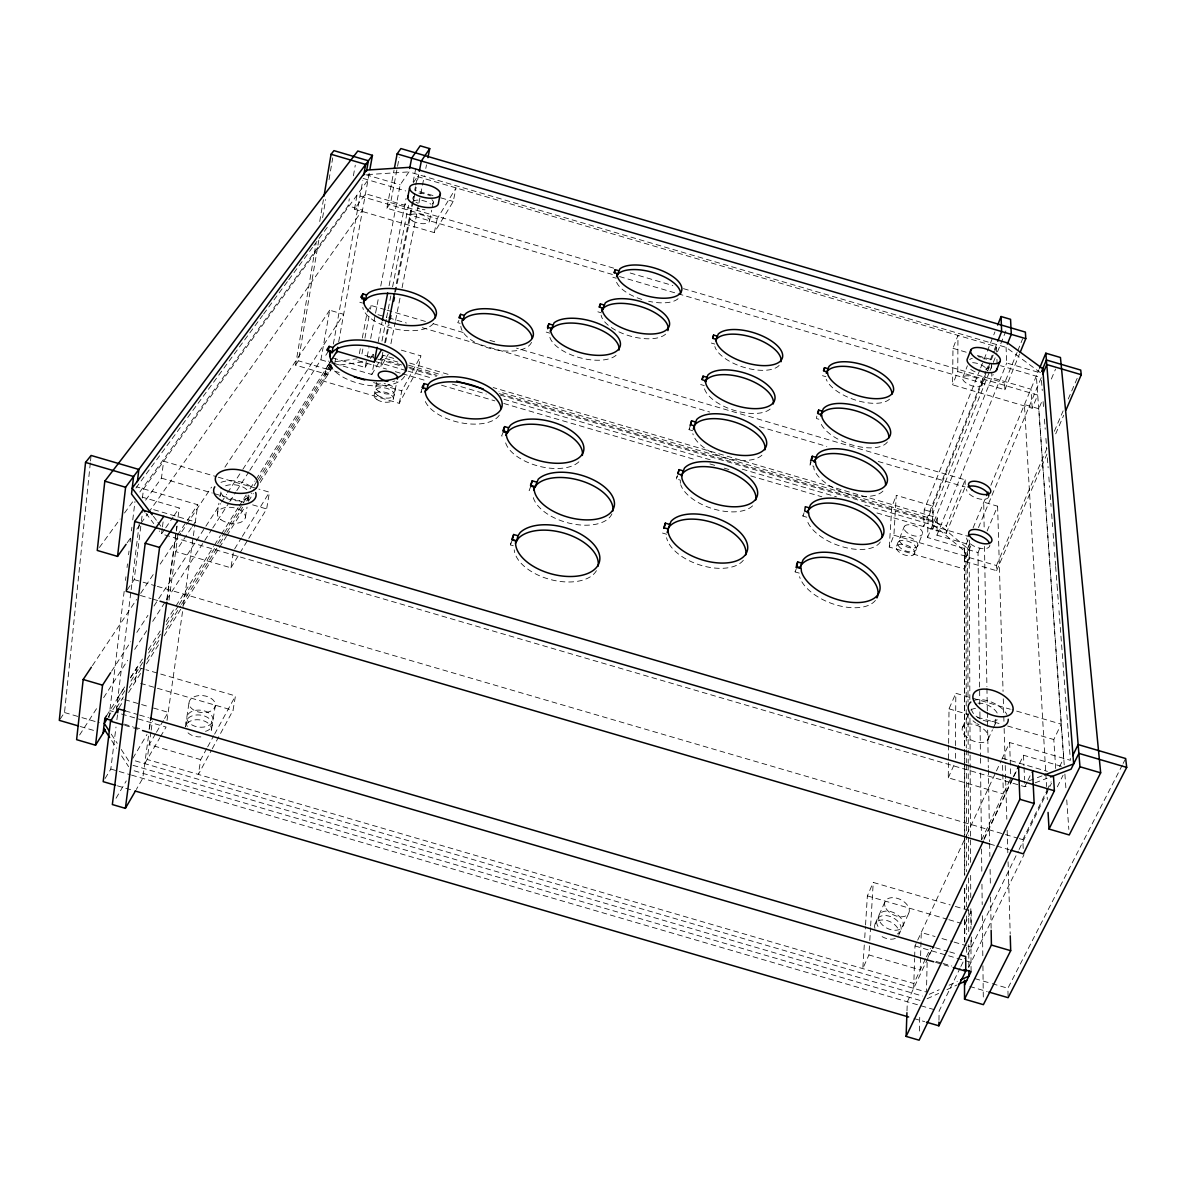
<?xml version="1.0" encoding="UTF-8"?>
<svg xmlns="http://www.w3.org/2000/svg" width="1186" height="1186" viewBox="0 0 1186 1186"><rect width="100%" height="100%" fill="white"/><g stroke="black" fill="none" stroke-linecap="round" stroke-linejoin="round"><path stroke-width="0.75" stroke-dasharray="5 3.75" d="M955.427 758.254L955.486 747.432M955.501 745.623L955.812 693.276L1010.264 709.228M957.754 371.589L957.977 335.386L952.981 348.313L952.58 384.842L1032.191 408.221L1037.72 395.071L957.754 371.589L952.58 384.842M1002.555 765.341L1003.341 793.938L948.266 777.808L948.622 745.149M948.637 743.325L949.022 708.843L955.812 693.276M938.971 1020.286L939.104 1011.065L960.082 968.132M876.958 512.945L946.265 533.285L946.384 525.947L965.167 479.841L516.533 348.165M927.141 962.543L926.459 992.074L131.898 759.885M969.851 699.592L969.155 544.626L936.925 535.183L937.325 517.852L493.168 387.555M920.573 957.443L920.232 969.926L868.923 954.938L869.679 942.247M920.618 955.664L921.255 932.492L935.072 936.525M919.358 1031.064L919.787 1014.623M989.332 372.285L933.16 512.382L932.715 529.297L937.325 517.852M913.68 988.338L914.599 958.481M914.643 957.013L914.984 945.968L966.19 835.908M979.814 704.499L978.02 552.557L927.571 537.51L928.253 515.198M906.993 1010.887L907.32 1001.77L931.87 949.867M979.992 369.543L924.25 509.772L923.672 526.658L985.536 371.826M869.783 940.439L870.539 927.748M870.643 925.925L873.237 882.428L950.194 904.933M969.436 540.164L969.511 557.361L964.574 569.117L889.278 547.043L893.903 535.197L896.275 495.348L932.804 506.066L932.27 525.828L969.407 536.724M864.283 944.96L862.8 968.606L868.923 954.938M864.742 937.696L865.424 926.785M865.543 924.961L867.366 895.875L873.237 882.428M889.278 547.043L891.798 506.956L896.275 495.348M60.175 719.057L64.518 712.534L90.329 462.792M90.521 460.969L91.085 455.454M108.934 717.93L124.604 587.737M125.494 580.399L125.938 576.737M127.035 567.56L127.48 563.899M128.577 554.722L129.022 551.06M130.119 541.898L130.564 538.222M131.453 530.883L131.898 527.221M132.773 519.883L134.982 501.545M116.272 710.785L130.92 591.488M131.157 589.65L139.474 521.855M142.409 498.031L143.536 488.869L368.075 179.872M105.094 778.505L110.817 769.047L115.991 727.077M116.895 719.783L117.577 714.313M127.228 589.857L134.211 579.598L141.208 522.937M141.43 521.114L142.557 511.967M144.173 669.215L137.146 667.155L135.263 681.802L138.821 682.84M145.641 500.195L161.459 478.151L163.638 461.191L216.534 476.698M162.23 528.659L161.533 533.952L1024.867 786.733L1028.292 785.428M162.452 526.895L163.386 519.839M149.11 729.509L150.355 720.347M166.811 599.523L176.047 531.788M176.284 529.964L176.788 526.302M178.033 517.14L179.279 507.993L142.127 497.112M148.487 736.121L142.735 778.372L136.346 789.416M149.495 728.782L150.741 719.62M166.989 600.398L177.648 522.181M150.933 731.999L147.168 759.47L913.828 983.52L925.643 958.466M151.185 730.176L152.445 721.014M168.99 600.175L178.019 534.249M799.231 573.12L795.124 571.919L795.584 568.702M806.821 517.229L802.907 516.073L803.307 513.153M882.947 491.063A37.774 18.324 19.7 0 1 846.018 493.139A37.774 18.324 19.7 0 1 814.07 469.256L813.729 466.261L809.994 465.164L810.364 462.481M816.828 416.078L816.487 418.539L820.075 419.592M167.018 720.51L183.222 606.787M183.489 604.964L194.919 524.79M195.171 522.967L197.766 504.747L136.746 486.883M186.128 721.977L185.416 726.81A13.105 8.539 6 0 1 201.146 720.11A13.105 8.539 6 0 1 210.767 731.866M186.854 717.145L189.048 702.512M217.379 513.405L218.906 503.22M206.779 748.485L200.701 759.633L198.373 774.428L211.375 750.412M191.391 527.814L175.647 551.623L230.929 567.812L233.375 552.261M211.464 729.716L212.22 724.913M212.991 720.095A13.15 8.51 6.1 0 0 194.207 710.622A13.15 8.51 6.1 0 0 192.562 725.269A13.15 8.51 6.1 0 0 212.991 720.095L215.333 705.522A13.224 8.48 6.3 0 0 196.431 696.034A13.224 8.48 6.3 0 0 194.786 710.636A13.224 8.48 6.3 0 0 215.333 705.522M245.428 517.244L247.044 507.104M248.126 500.344L249.03 494.666A14.262 7.872 8.5 0 1 233.998 500.566A14.262 7.872 8.5 0 1 220.774 490.722L219.929 496.43A14.247 7.887 8.5 0 1 222.301 492.783M212.235 748.811L233.034 710.384L235.451 695.915L145.922 669.734M248.778 538.385L266.642 508.957L269.43 492.19L258.859 489.092M329.782 364.013L327.885 374.583L295.536 365.095L316.054 243.323M319.731 221.515L323.407 199.708M295.536 365.095L298.398 360.811L318.93 239.424M322.607 217.675L325.676 199.559M329.041 179.635L332.717 157.886M249.816 470.338L320.902 359.818L329.664 310.198L343.599 314.29L241.736 471.02M139.785 492.027L348.091 205.89L349.336 198.803M353.398 175.795L355.281 165.18M329.649 362.812L325.972 368.609L323.734 381.18L399.222 403.314L418.317 368.045L420.867 355.859L398.2 349.218M354.481 209.166L357.001 195.112L437.204 218.669L456.076 187.907L453.23 201.487L434.328 232.619L354.481 209.166L365.555 193.748L404.767 205.267L406.754 202.243M333.37 344.059L362.827 180.257M331.546 364.991L330.597 370.254L298.398 360.811M334.615 363.835L335.727 358.157M338.692 341.79L369.558 171.229M359.358 353.695L360.677 346.668M362.338 337.891L367.319 311.547L371.114 305.499L385.302 309.665M612.406 274.47L386.858 208.217L394.048 170.176M362.857 349.01L361.819 354.451L376.036 358.617M364.917 338.129L369.054 316.38M370.432 309.116L371.114 305.499M386.858 208.217L390.654 202.643L399.208 157.575M332.806 357.964L365.14 367.452L366.874 358.409M367.215 356.601L368.95 347.557M370.684 338.514L375.191 315.002M375.547 313.193L378.66 296.915M380.75 286.063L400.171 184.794L408.992 171.881L1006.069 347.335L1040.923 373.041L1006.736 363.005L1006.069 347.335M372.967 357.772L373.634 354.317M334.734 363.613L371.841 374.494L373.901 363.894M378.186 341.879L382.055 321.94M389.112 285.693L406.101 198.359M381.966 341.108L386.221 319.405M386.577 317.596L390.817 295.892M392.596 286.864L408.518 205.474M413.128 181.962L415.96 167.508M374.094 395.516L374.909 391.41M375.71 387.288L376.763 381.951M382.87 352.109L381.848 357.357L397.814 362.041M384.694 342.887L388.252 324.801M394.656 292.26L413.499 196.431M415.411 186.765L414.729 190.175L433.987 195.838M415.737 185.06L417.413 176.551L996.522 346.712L986.96 370.64M393.722 358.38L383.063 355.251L380.676 367.363L388.282 354.229M385.554 342.606L389.112 324.564M395.516 292.067L413.306 201.798M413.662 199.989L415.085 192.769M415.441 190.976L416.153 187.358M417.576 180.139L419.31 171.288M390.92 343.732L395.235 322.058M395.605 320.25L400.275 296.767M402.069 287.724L418.599 204.615M418.954 202.806L420.393 195.586M420.748 193.778L424.351 175.706M425.789 168.471L426.5 164.869M393.411 398.481L394.256 394.389M395.086 390.283L396.88 381.418M429.599 220.596L431.704 210.204M432.416 206.749L433.364 202.094M399.222 403.314L401.787 390.846L420.867 355.859M434.328 232.619L437.204 218.669M421.667 389.201L420.941 392.67L422.987 388.771M513.256 545.738L510.395 544.893L511.092 542.165M680.334 483.295L680.319 480.122L676.405 478.981L677.132 476.135M692.817 430.77L689.066 429.673L689.733 427.079M689.066 429.673L690.089 426.382M676.405 478.981L677.458 475.586M809.994 465.164L811.135 461.903M802.907 516.073L804.093 512.723M795.124 571.919L796.369 568.479M510.395 544.893L512.293 539.956M530.839 486.112L529.119 490.619L531.847 491.419M896.586 546.064L898.113 542.165M899.655 538.266L904.266 526.495M962.884 377.252L967.405 365.748M980.674 367.823L983.387 360.989M984.069 359.284L994.935 331.917M986.218 370.106L987.582 366.696M990.31 359.877L993.72 351.338M994.402 349.633L996.448 344.503L996.7 352.109M986.278 372.345L928.178 517.63L498.921 391.691M914.436 553.995A9.799 4.952 21.2 0 0 903.302 544.359A9.799 4.952 21.2 0 0 898.766 551.772A9.799 4.952 21.2 0 0 914.436 553.995L915.992 550.096A9.814 4.937 21.2 0 0 904.829 540.49A9.814 4.937 21.2 0 0 900.307 547.873A9.814 4.937 21.2 0 0 915.992 550.096M917.549 546.197A9.829 4.922 21.2 0 0 906.371 536.591A9.829 4.922 21.2 0 0 901.849 543.959A9.829 4.922 21.2 0 0 917.549 546.197L922.263 534.441A9.859 4.892 21.1 0 0 910.996 524.864A9.859 4.892 21.1 0 0 906.504 532.173A9.859 4.892 21.1 0 0 922.263 534.441M981.949 385.272A10.392 4.433 20.3 0 0 969.777 376.006A10.392 4.433 20.3 0 0 965.493 382.559A10.392 4.433 20.3 0 0 981.949 385.272L985.907 375.413M987.805 370.655L988.976 367.719M990.013 370.581L996.863 353.487M997.545 351.782L1006.454 329.575M927.571 537.51L993.186 374.465M936.925 535.183L1006.736 363.005M678.11 293.772L1004.898 389.764L1004.631 382.989L1017.069 352.45M1017.766 350.76L1022.599 338.87M946.265 533.285L965.167 487.001L965.167 479.841M1004.898 389.764L1019.515 353.962M968.117 539.838L964.351 548.555L964.426 747.995M973.098 527.903L985.892 497.23M990.873 485.296L1038.921 369.765M969.155 544.626L964.351 556.13L996.448 565.544L996.581 570.703L964.351 561.245L972.046 542.906M978.465 527.577L1041.278 377.667L1000.539 365.688M978.02 552.557L980.807 545.931M987.108 531.031L997.604 506.2L983.713 502.123L984.187 529.816M1064.227 764.851L1038.788 408.755L1042.272 400.497M1051.359 379.001L1055.555 369.068M503.368 431.808L501.604 435.944L504.228 436.715M996.448 565.544L1047.016 448.264M1054.339 431.274L1063.13 410.875M1068.26 398.97L1077.792 376.881M996.581 570.703L1046.956 454.119M1055.703 433.839L1063.738 415.248M875.164 923.761L877.151 919.313M879.122 914.851L885.127 901.39M962.558 727.285L968.117 714.787M948.266 777.808L954.686 763.458M898.647 935.324L900.678 930.877M902.709 926.429L908.847 912.983M988.205 739.174L992.474 729.805M993.186 728.248L997.13 719.635M966.961 834.247L995.677 772.546M996.448 770.885L1001.103 760.878M1001.873 759.203L1009.642 742.54L1070.395 760.33L1059.009 610.716M926.444 956.791L930.387 948.444M981.637 839.881L1010.813 778.09M928.015 957.191L931.173 950.505M984.054 838.68L1012.473 778.609M1013.259 776.934L1018.774 765.252M1019.575 763.576L1023.518 755.23L1062.271 766.586M984.069 839.51L1013.244 777.853M1014 776.237L1018.566 766.601M1027.165 781.915L1024.867 786.733L1024.645 781.485M1027.936 780.314L1031.776 772.294M964.781 924.354L971.186 911.07L951.943 905.452M1055.688 768.484L1053.805 739.545L1061.203 724.157L1012.029 709.747M960.882 966.486L964.915 958.229M1023.192 848.524L1022.836 839.658L1046.26 791.714M1047.06 790.069L1051.092 781.796M967.717 954.582L1018.285 851.163M1019.085 849.502L1049.061 788.186M1049.877 786.526L1051.493 783.22M1059.602 766.645L1063.649 758.358L1036.371 376.214M968.591 967.316L1023.978 854.721M1057.363 786.822L1063.071 775.229M1008.085 996.107L1007.878 988.264L1122.312 765.074M1123.142 763.443L1125.677 758.521M458.923 320.398L457.737 322.651L461.369 323.719M207.654 746.884L213.732 735.735M214.607 734.149L235.451 695.915M144.736 763.636L159.784 737.855M160.525 736.595L166.084 727.048L115.086 712.134M371.841 374.494L383.063 355.251M116.05 798.252L126.25 780.937M155.544 733.823L149.214 744.586L200.701 759.633M156.433 732.296L163.668 720.006M164.572 718.464L168.19 712.326L150.844 707.256M132.847 758.299L146.975 734.505M365.14 367.452L369.558 360.01M370.432 358.528L373.975 352.583M230.929 567.812L247.844 539.926M234.62 548.955L241.381 537.925M242.359 536.339L269.43 492.19M116.48 707.909L123.388 696.938M129.289 687.524L141.119 668.711M147.034 659.312L158.865 640.499M165.758 629.529L180.539 606.016M181.532 604.445L218.98 544.878M219.959 543.307L225.874 533.908M226.867 532.336L242.626 507.252M246.569 500.981L251.506 493.139M259.378 480.597L331.324 366.163M118.956 707.834L123.092 701.252M128.548 692.52L140.808 673.011M146.471 663.938L158.509 644.754M164.113 635.785L219.025 548.184M219.514 547.458L226.393 536.472M226.867 535.672L245.087 506.644M248.452 501.263L253.344 493.435M260.208 482.494L332.643 366.978M108.193 717.13L124.96 690.534M130.875 681.149L142.72 662.381M148.635 652.997L160.466 634.228M166.381 624.844L178.226 606.076M179.205 604.504L216.682 545.071M217.661 543.514L223.591 534.13M224.569 532.558L242.329 504.406M243.308 502.849L248.245 495.022M254.16 485.637L257.11 480.953M258.103 479.381L331.087 363.642M124.634 686.961L117.888 697.62L123.092 699.132M130.416 677.814L137.146 667.155M106.503 715.84L124.634 687.168M130.564 677.799L142.409 659.045M148.339 649.676L160.199 630.937M166.114 621.553L175.009 607.499M176.002 605.942L213.539 546.583M214.518 545.011L220.448 535.642M221.441 534.085L238.223 507.534M239.216 505.962L246.139 495.036M250.083 488.78L255.02 480.967M256.013 479.411L329.115 363.82M325.779 355.296L328.181 351.575M79.61 734.994L97.637 706.975M103.642 697.635L127.673 660.276M134.685 649.379L146.693 630.7M152.697 621.36L211.775 529.505M212.768 527.948L228.794 503.042M229.802 501.485L235.806 492.146M236.8 490.589L248.823 471.895M111.617 671.187L130.786 641.7M136.835 632.39L147.924 615.326M153.987 606.016L195.334 542.402M196.342 540.846L220.552 503.605M221.56 502.049L226.6 494.295M227.608 492.739L240.728 472.562M192.369 526.332L195.334 521.87L151.852 509.135M92.419 665.642L136.583 599.479M140.689 593.326L154.047 573.327M160.199 564.091L180.746 533.315M181.769 531.773L211.553 487.149M224.91 467.151L329.664 310.198M177.515 535.019L197.766 504.747M413.425 182.511L418.643 174.727M164.661 529.371L161.533 533.952L159.309 531.002M165.714 527.844L173.023 517.155M174.06 515.628L179.279 507.993M127.169 542.788L130.386 538.251M136.805 529.178L140.007 524.642M141.075 523.13L147.494 514.057M148.561 512.545L362.501 210.13L348.091 205.89M99.431 547.458L120.157 518.994M124.515 513.004L133.247 501.011M135.901 488.039L262.536 315.52M263.618 314.023L283.306 287.205M284.403 285.722L287.679 281.245M288.776 279.763L308.464 252.929M309.561 251.447L312.837 246.97M313.934 245.487L329.248 224.628M927.111 998.76L938.66 993.438M946.917 989.643L956.805 985.092M929.261 994.283L939.164 989.747M949.082 985.195L957.324 981.415M1035.126 782.834L1047.119 778.268M1029.122 780.759L1042.835 775.585M340.263 364.977L365.258 361.626M335.638 361.597L357.09 358.765M367.823 357.342L373.19 356.63M367.675 174.594L408.992 171.881M546.212 332.095L549.785 333.147M700.674 384.531L704.262 385.583M359.803 302.252L362.234 302.964M387.081 310.183L426.085 321.628M433.186 323.704L465.105 333.073M489.922 340.367L497.023 342.443M377.963 314.675L386.844 317.27M388.608 317.804L406.353 323.007M422.32 327.692L709.717 412.031M759.381 426.604L826.79 446.396M878.248 461.487L965.167 487.001M924.25 509.772L933.16 512.382M409.704 363.064L450.547 375.043M408.444 365.155L442.156 375.043M380.291 358.721L401.58 364.962M408.681 367.052L437.071 375.384M499.187 393.604L935.784 521.677L967.554 548.481L968.028 702.127M377.815 359.15L400.912 365.925M409.793 368.535L436.448 376.347M500.403 395.116L946.384 525.947M375.962 361.715L406.19 370.581M407.969 371.099L431.081 377.889M452.415 384.145L486.201 394.063M503.976 399.267L710.221 459.783M742.228 469.167L836.456 496.815M864.905 505.162L934.242 525.502L965.953 552.305L966.293 747.966M358.024 360.722L386.458 369.054M395.353 371.663L400.675 373.234M402.454 373.753L427.331 381.047M441.548 385.228L494.873 400.868M503.753 403.462L695.693 459.768M709.91 463.948L715.232 465.505M724.127 468.114L731.228 470.205M750.782 475.927L821.868 496.786M320.902 359.818L332.895 363.331M325.972 368.609L341.835 373.264M373.575 382.574L401.787 390.846M893.903 535.197L969.511 557.361M662.514 533.048L666.621 534.249M218.298 477.217L257.095 488.573M161.459 478.151L212.294 493.035M214.043 493.554L243.842 502.286M252.618 504.851L266.642 508.957M949.022 708.843L968.547 714.565M977.427 717.174L1000.524 723.934M1007.626 726.01L1053.805 739.545M1002.348 758.195L1047.386 771.389M134.211 579.598L141.312 581.674M143.091 582.193L155.529 585.84M157.308 586.358L1017.499 838.102M1019.278 838.621L1022.836 839.658M140.452 595.476L151.111 598.589M152.89 599.123L158.212 600.679M989.643 843.972L994.98 845.529M996.744 846.048L1009.182 849.695M140.6 683.358L233.034 710.384M867.366 895.875L947.08 919.18M948.844 919.699L961.238 923.331M124.826 699.651L149.11 706.752M941.98 938.556L952.343 941.58M954.078 942.084L966.175 945.627M967.895 946.132L971.349 947.14L971.304 936.317M125.36 710.903L137.798 714.55M139.563 715.069L148.458 717.663M935.517 947.747L947.955 951.38M949.734 951.898L956.835 953.989M109.809 710.592L113.337 711.63M914.984 945.968L971.037 962.35M124.204 724.127L133.01 726.707M134.774 727.226L140.067 728.767M935.991 961.416L941.254 962.958M943.018 963.462L951.78 966.027M124.723 725.343L140.734 730.027M935.517 962.335L951.513 967.02M64.518 712.534L80.188 717.115M81.923 717.619L99.342 722.704M974.922 978.628L990.532 983.194M992.267 983.698L1007.878 988.264M80.322 726.514L94.331 730.606M969.763 986.455L987.197 991.555M133.025 765.341L922.53 996.047M134.151 770.781L920.395 1000.51M110.817 769.047L130.371 774.769M131.557 775.11L935.561 1010.027M117.399 785.814L133.41 790.499M913.991 1018.537L924.665 1021.65M365.881 174.713L400.171 184.794M440.984 197.884L453.23 201.487M952.981 348.313L968.68 352.939M977.412 355.489L991.377 359.595M363.153 178.434L405.731 190.946M390.654 202.643L614.244 268.318M630.211 273.002L672.803 285.515M683.447 288.643L1004.631 382.989M619.507 276.56L676.346 293.253M612.836 277.242L616.157 278.221M1038.788 408.755L1024.422 404.545L1045.711 771.834M711.333 343.05L714.773 344.059M822.447 375.68L825.886 376.688M597.863 311.814L601.317 312.822M153.379 516.281L156.73 520.713M157.842 522.181L161.192 526.628M145.967 513.241L153.75 523.604M111.262 734.134L117.251 743.34M121.254 749.478L129.259 761.753M111.647 740.568L116.643 748.247M121.624 755.927L128.607 766.675M1041.486 380.424L1042.257 390.535M1043.102 401.58L1043.739 409.896M1044.436 419.103L1045.207 429.169M1045.904 438.375L1046.675 448.59M1047.371 457.796L1048.142 467.803M1048.839 477.009L1049.625 487.283M1050.188 494.651L1051.078 506.452M1051.641 513.805L1052.619 526.688M1053.124 533.329L1054.102 546.227M1054.576 552.439L1055.555 565.322M1055.644 566.493L1057.052 584.92M1057.097 585.558L1058.505 603.956M1064.895 774.073L1065.947 788.838M1066.733 799.898L1068.838 829.429M1032.191 408.221L1030.96 389.216L991.867 377.726L991.718 372.285M1045.83 773.672L1046.571 786.6M1046.675 788.438L1047.327 799.512M1023.518 755.23L1023.963 765.741M1024.037 767.49L1024.571 779.736M996.937 359.299L997.13 364.695M1009.642 742.54L1010.961 782.671M997.604 506.2L1003.059 691.408M1003.282 698.806L1004.097 726.588M1004.142 728.441L1005.179 763.636M1005.239 765.489L1005.624 778.446M1005.669 780.299L1006.825 819.185M1007.151 830.304L1007.863 854.38M1008.07 861.792L1010.205 934.019M991.466 363.227L991.674 370.477M984.484 546.42L986.915 686.679M986.945 688.517L987.33 710.666M987.375 712.519L988.101 754.963M988.131 756.801L988.323 767.876M988.368 769.729L989.613 841.704M989.643 843.542L989.865 856.455M990.102 869.382L990.384 885.986M990.577 897.061L991.155 930.284M979.903 711.911L979.992 719.309M980.081 726.721L980.437 756.371M980.451 758.225L980.54 765.637M980.629 773.05L981.43 839.747M981.534 849.013L981.8 871.25M981.949 884.222L982.201 904.607M982.334 915.725L982.838 958.332M982.927 965.745L983.298 997.248M971.186 911.07L971.26 927.304M969.94 718.108L970.104 753.258M970.104 755.111L970.163 768.068M970.178 769.907L970.593 862.43M970.652 875.387L970.741 897.594M970.8 908.698L970.889 929.053M970.934 940.142L971.082 971.675M968.072 713.231L968.176 748.41M968.176 750.264L968.221 763.221M968.221 765.074L968.443 835.418M968.458 837.272L968.547 865.039M968.577 877.996L968.651 900.204M968.68 909.469L968.754 931.677M968.784 944.634L968.858 968.71M966.293 749.804L966.323 762.731M966.323 764.57L966.516 871.636M966.531 884.548L966.575 906.697M966.59 915.933L966.62 934.39M966.649 947.303L966.664 954.686M964.559 548.362L964.678 751.672M964.678 753.525L964.692 766.467M964.692 768.306L964.752 875.505M964.767 888.447L964.781 908.787M964.781 919.876L964.796 942.055M964.426 749.848L964.44 762.776M964.44 764.614L964.485 875.416M964.485 888.344L964.5 908.654M964.5 919.743L964.514 941.906M977.99 356.675A15.67 6.553 20.3 0 1 980.525 357.208M981.815 357.564A15.67 6.553 20.3 0 1 988.071 360.04M973.973 700.392A21.378 11.741 24.6 0 1 1006.914 714.58M220.967 482.361A21.407 11.801 8.5 0 1 253.834 489.418M418.925 193.096A15.7 6.567 12.7 0 1 430.548 195.838M187.344 726.425A13.135 8.524 6 0 1 193.555 715.44A13.135 8.524 6 0 1 210.975 720.525A13.135 8.524 6 0 1 204.852 731.54M877.996 926.444A13.105 8.495 27 0 1 882.206 915.755A13.105 8.495 27 0 1 898.573 922.145A13.105 8.495 27 0 1 897.328 933.99M895.297 938.422A13.09 8.495 27.1 0 1 880.353 935.502M874.912 928.371A13.09 8.495 27.1 0 1 885.72 920.247A13.09 8.495 27.1 0 1 899.166 933.115M200.834 736.877A13.105 8.539 6 0 1 186.617 731.258M989.88 544.878A12.29 5.989 22 0 1 978.346 547.873A12.29 5.989 22 0 1 966.649 538.073M988.798 495.896A11.771 5.515 21.5 0 1 977.738 498.52A11.771 5.515 21.5 0 1 966.531 489.373M225.607 485.8A14.262 7.872 8.5 0 1 247.563 490.515M996.433 719.961A14.247 7.828 24.5 0 1 981.4 719.487M980.288 718.938A14.247 7.828 24.5 0 1 971.838 706.411M978.005 703.179A14.247 7.828 24.5 0 1 997.619 713.972M989.287 366.607A10.452 4.373 20.2 0 1 984.41 369.172M969.777 359.684A10.452 4.373 20.2 0 1 972.327 358.38M431.882 199.604A10.466 4.373 12.7 0 1 430.503 204.763M418.109 203.28A10.466 4.373 12.7 0 1 415.96 202.183M414.299 200.953A10.466 4.373 12.7 0 1 415.767 195.823M889.515 399.178A34.676 15.507 19 0 1 855.684 400.127A34.676 15.507 19 0 1 826.227 379.238M887.38 441.993A36.158 16.826 19.3 0 1 852.571 445.106A36.158 16.826 19.3 0 1 820.401 422.335M880.323 541.958A39.538 20.043 20.1 0 1 842.149 546.672A39.538 20.043 20.1 0 1 807.147 520.491M875.416 600.398A41.48 22 20.6 0 1 834.885 604.549A41.48 22 20.6 0 1 799.557 576.707M743.34 560.222A41.258 22.134 18 0 1 701.386 565.44A41.258 22.134 18 0 1 666.591 537.718M752.591 505.814A39.36 20.147 17.8 0 1 713.675 509.002A39.36 20.147 17.8 0 1 680.734 484.748M761.931 455.157A37.626 18.427 17.6 0 1 723.682 457.262A37.626 18.427 17.6 0 1 692.846 433.676M770.159 409.066A36.025 16.901 17.5 0 1 733.585 410.163A36.025 16.901 17.5 0 1 704.321 388.267M779.143 365.407A34.572 15.566 17.4 0 1 744.482 367.497A34.572 15.566 17.4 0 1 714.847 346.534M678.081 298.694A33.371 14.514 15.8 0 1 648.653 301.274M641.834 299.45A33.371 14.514 15.8 0 1 616.008 280.459M665.598 334.156A34.646 15.64 15.7 0 1 629.529 335.875A34.646 15.64 15.7 0 1 601.139 315.224M616.097 355.237A35.832 16.693 15 0 1 578.219 357.282A35.832 16.693 15 0 1 549.474 335.682M531.506 342.354A36.499 17.153 13.7 0 1 493.584 349.292A36.499 17.153 13.7 0 1 460.835 326.269M433.439 323.467A36.988 17.316 12.2 0 1 394.493 328.804A36.988 17.316 12.2 0 1 362.783 307.396M404.574 376.199A39.123 19.287 11.5 0 1 363.613 384.531A39.123 19.287 11.5 0 1 328.804 360.959M499.291 415.189A39.182 19.717 13.1 0 1 459.694 422.527A39.182 19.717 13.1 0 1 424.573 399.43M578.857 461.814A39.672 20.429 14.6 0 1 536.369 465.505A39.672 20.429 14.6 0 1 505.088 440.169M611.932 513.879A41.154 22.045 15.3 0 1 570.926 523.56A41.154 22.045 15.3 0 1 533.063 496.682M596.439 570.659A43.096 24.18 15.2 0 1 551.149 579.732A43.096 24.18 15.2 0 1 514.22 549.815M995.232 719.205A14.217 7.857 24.5 0 1 994.046 725.209M979.028 724.75A14.217 7.857 24.5 0 1 976.834 723.608M975.796 722.956A14.217 7.857 24.5 0 1 973.009 720.791M970.815 710.043A14.217 7.857 24.5 0 1 975.663 708.427M975.1 371.841A10.437 4.388 20.3 0 1 969.051 367.897M972.639 362.664A10.437 4.388 20.3 0 1 987.523 371.01M425.003 209.774A10.452 4.388 12.7 0 1 422.349 209.462M419.681 208.84A10.452 4.388 12.7 0 1 417.19 207.95M413.247 201.116A10.452 4.388 12.7 0 1 430.948 204.244M246.658 496.178A14.247 7.887 8.5 0 1 247.429 502.315M394.79 380.973A9.873 4.907 11.9 0 1 392.774 381.462M387.911 384.338A9.844 4.937 11.8 0 1 392.818 393.174A9.844 4.937 11.8 0 1 376.614 389.557A9.844 4.937 11.8 0 1 385.42 383.79M377.771 395.442A9.829 4.952 11.8 0 0 393.93 395.635A9.829 4.952 11.8 0 0 382.04 387.674A9.829 4.952 11.8 0 0 377.771 395.442M376.955 399.563A9.814 4.966 11.7 0 0 393.1 399.741A9.814 4.966 11.7 0 0 381.225 391.78A9.814 4.966 11.7 0 0 376.955 399.563M886.075 908.58A13.209 8.45 26.7 0 0 907.527 914.777A13.209 8.45 26.7 0 0 897.283 898.321A13.209 8.45 26.7 0 0 886.075 908.58M880.056 922.071A13.135 8.48 26.9 0 0 901.39 928.238A13.135 8.48 26.9 0 0 891.249 911.752A13.135 8.48 26.9 0 0 880.056 922.071M412.328 220.818A10.407 4.433 12.6 0 0 429.302 221.723A10.407 4.433 12.6 0 0 416.568 213.969A10.407 4.433 12.6 0 0 412.328 220.818M220.892 519.646A14.158 7.946 8.3 0 0 244.731 519.231A14.158 7.946 8.3 0 0 228.572 507.267A14.158 7.946 8.3 0 0 220.892 519.646M963.951 734.178A14.128 7.917 24.7 0 0 986.915 740.835A14.128 7.917 24.7 0 0 975.218 724.794A14.128 7.917 24.7 0 0 963.951 734.178"/><path stroke-width="1.5" d="M669.423 524.345L665.331 523.145L664.13 527.814L668.252 529.015L668.222 532.484A41.332 22.074 18 0 0 726.054 562.965A41.332 22.074 18 0 0 734.905 527.829A41.332 22.074 18 0 0 671.009 521.38L667.807 529.564L669.393 526.599A41.258 22.134 18 0 1 715.944 523.708A41.258 22.134 18 0 1 745.742 554.929M926.444 1022.169L938.882 1025.816L938.941 1022.124M1032.546 770.692L1034.148 803.485L919.106 1040.196L906.119 1036.401L906.934 1012.711M618.514 270.645L615.193 269.682L614.066 272.632L617.387 273.61L617.254 275.834A33.416 14.454 15.8 0 0 663.626 298.235A33.416 14.454 15.8 0 0 672.032 276.012A33.416 14.454 15.8 0 0 619.907 268.822L617.283 275.256L618.677 273.417A33.371 14.514 15.8 0 1 655.65 273.329A33.371 14.514 15.8 0 1 680.527 294.172M603.793 304.906L600.353 303.898L599.123 307.07L602.577 308.078L602.399 310.48A34.705 15.581 15.7 0 0 650.402 334.052A34.705 15.581 15.7 0 0 659.52 310.109A34.705 15.581 15.7 0 0 605.275 302.919L602.532 309.635L604.015 307.634A34.646 15.64 15.7 0 1 643.968 307.663A34.646 15.64 15.7 0 1 667.911 330.597M137.383 481.649L138.851 469.448L91.085 455.454L85.54 462.421L59.3 720.362L78.572 725.995M91.396 667.184L83.183 679.489L76.616 739.664L95.547 745.208L105.376 729.509M369.884 169.465L372.448 155.322L357.787 151.022L104.813 481.16L97.252 550.452L117.547 556.397L126.101 544.3M95.547 745.208L102.545 685.152L110.609 672.744M117.547 556.397L125.597 487.253L372.448 155.322M103.093 733.17L104.842 718.464L106.503 715.84M536.294 482.02L532.203 480.819L530.483 485.311L534.59 486.512L534.189 489.848A41.228 21.985 15.3 0 0 590.465 519.824A41.228 21.985 15.3 0 0 603.318 486.038A41.228 21.985 15.3 0 0 538.251 479.174L534.93 487.313L536.873 484.466A41.154 22.045 15.3 0 1 583.823 481.694A41.154 22.045 15.3 0 1 612.777 511.136M125.36 710.903L118.244 708.828L110.506 721.192L103.182 781.663L115.62 785.295M1010.961 850.214L1023.399 853.846L1054.398 790.765L1053.524 776.845L142.78 510.143L134.7 521.469L126.235 591.325L138.673 594.957M117.799 712.475L118.244 708.828M552.439 324.92L548.866 323.867L547.428 327.232L551.001 328.285L550.689 330.805A35.891 16.634 15 0 0 599.834 355.37A35.891 16.634 15 0 0 610.582 330.093A35.891 16.634 15 0 0 554.084 322.814L551.208 329.782L552.869 327.662A35.832 16.693 15 0 1 593.267 326.951A35.832 16.693 15 0 1 619.048 350.078M163.846 516.31L145.211 543.247L112.344 804.538L125.375 808.348L135.426 791.003M513.686 534.515L511.789 539.437L516.103 540.697L515.628 544.359A43.185 24.12 15.2 0 0 574.365 576.381A43.185 24.12 15.2 0 0 588.404 539.304A43.185 24.12 15.2 0 0 520.061 532.647L517.971 535.775L516.562 541.216L512.293 539.956L513.686 534.515L517.971 535.775M125.375 808.348L159.576 547.458L177.885 520.417M150.741 719.62L166.737 602.236M801.751 563.142L797.659 561.942L796.992 566.76L801.099 567.961L801.439 571.533A41.554 21.941 20.5 0 0 860.665 602.429A41.554 21.941 20.5 0 0 865.528 566.137A41.554 21.941 20.5 0 0 802.966 560.074L799.898 568.287L795.806 567.086M815.998 457.351L812.262 456.254L811.713 460.272L815.464 461.369L815.805 464.349A37.833 18.279 19.6 0 0 869.961 491.449A37.833 18.279 19.6 0 0 874.008 461.265A37.833 18.279 19.6 0 0 817.08 454.816L814.278 462.229L815.36 459.694A37.774 18.324 19.7 0 1 856.099 457.87A37.774 18.324 19.7 0 1 885.571 485.237M822.224 411.142L818.651 410.089L818.147 413.781L821.735 414.833L822.076 417.576A36.217 16.767 19.3 0 0 874.008 443.075A36.217 16.767 19.3 0 0 877.714 415.396A36.217 16.767 19.3 0 0 823.247 408.829L820.564 415.886L821.587 413.573A36.158 16.826 19.3 0 1 860.562 412.357A36.158 16.826 19.3 0 1 888.877 437.856M827.947 368.668L824.522 367.66L824.048 371.055L827.502 372.063L827.843 374.598A34.735 15.448 19 0 0 877.714 398.674A34.735 15.448 19 0 0 881.124 373.19A34.735 15.448 19 0 0 828.91 366.548L826.345 373.293L827.324 371.159A34.676 15.507 19 0 1 864.668 370.477A34.676 15.507 19 0 1 891.902 394.301M504.628 426.619L502.864 430.726L506.822 431.897L506.363 434.965A39.746 20.37 14.6 0 0 560.281 463.252A39.746 20.37 14.6 0 0 573.461 432.297A39.746 20.37 14.6 0 0 510.529 425.181L508.572 427.775L507.311 432.964L503.368 431.808L504.628 426.619L508.572 427.775M324.015 196.061L331.057 154.269L333.948 150.637L368.401 160.762L366.504 171.229M328.181 351.575L329.1 346.371L332.955 347.498L335.312 345.17A39.197 19.228 11.6 0 1 398.422 352.85A39.197 19.228 11.6 0 1 380.587 380.81A39.197 19.228 11.6 0 1 329.678 354.006L330.583 351.204L326.713 350.078L329.1 346.371M329.649 356.437L330.583 351.204M329.456 351.945L332.021 352.702L332.955 347.498M363.776 174.935L365.673 164.439L331.057 154.269M336.72 352.702L337.699 347.246M361.938 298.916L362.872 293.891L366.518 294.958L368.668 292.883A37.048 17.256 12.2 0 1 428.131 300.607A37.048 17.256 12.2 0 1 412.135 325.661A37.048 17.256 12.2 0 1 363.613 300.799L364.399 298.294L360.737 297.212L362.872 293.891M363.45 303.32L364.399 298.294M363.153 299.272L365.584 299.984L366.518 294.958M394.389 168.368L397.132 153.883L400.927 148.561L1025.371 332.095L1025.786 338.633L1020.212 352.257M409.659 168.456L411.661 158.153L420.2 145.804L429.732 148.606L427.938 157.634M374.302 361.819L377.118 347.305M382.411 320.131L387.703 292.942M407.717 197.543L409.541 188.174M388.608 322.992L394.301 294.069M390.179 319.138L390.891 315.535M393.737 301.096L394.449 297.478M419.31 171.288L421.341 160.999L429.732 148.606M440.377 193.674L438.464 202.999A15.7 6.567 12.7 0 1 421.326 206.646A15.7 6.567 12.7 0 1 408.206 195.898M422.987 388.771L424.084 383.582L427.968 384.724L430.088 382.277A39.242 19.658 13.1 0 1 492.783 389.675A39.242 19.658 13.1 0 1 477.528 418.91A39.242 19.658 13.1 0 1 425.27 391.513L425.937 388.608L422.038 387.466L424.084 383.582M425.196 392.077L425.937 388.608M427.968 384.724L426.856 389.897L428.976 387.451A39.182 19.717 13.1 0 1 471.257 384.887A39.182 19.717 13.1 0 1 500.937 408.562M459.886 317.626L460.613 314.32L464.23 315.387L466.128 313.267A36.558 17.093 13.7 0 1 524.256 320.754A36.558 17.093 13.7 0 1 511.003 346.149A36.558 17.093 13.7 0 1 461.932 321.302L462.466 318.752L458.834 317.7L460.613 314.32M464.23 315.387L463.133 320.324L465.031 318.204A36.499 17.153 13.7 0 1 504.065 316.647A36.499 17.153 13.7 0 1 532.129 337.906M505.977 435.366L506.822 431.897M547.665 328.73L548.866 323.867M550.185 331.531L551.001 328.285M682.973 470.783L679.059 469.641L677.977 473.881L681.891 475.037L681.906 478.195A39.42 20.088 17.8 0 0 737.218 506.719A39.42 20.088 17.8 0 0 745.268 474.741A39.42 20.088 17.8 0 0 684.455 468.099L681.401 475.868L682.884 473.17A39.36 20.147 17.8 0 1 727.151 471.094A39.36 20.147 17.8 0 1 755.779 499.958M695.322 421.949L691.586 420.852L690.593 424.721L694.344 425.833L694.373 428.724A37.685 18.368 17.6 0 0 747.373 455.483A37.685 18.368 17.6 0 0 754.741 426.278A37.685 18.368 17.6 0 0 696.701 419.488L693.81 426.886L695.189 424.425A37.626 18.427 17.6 0 1 737.395 423.031A37.626 18.427 17.6 0 1 764.926 449.835M706.634 377.207L703.061 376.155L702.142 379.728L705.729 380.78L705.803 383.449A36.084 16.841 17.5 0 0 756.668 408.636A36.084 16.841 17.5 0 0 763.428 381.833A36.084 16.841 17.5 0 0 707.938 374.969L705.166 382.011L706.456 379.772A36.025 16.901 17.5 0 1 746.78 378.957A36.025 16.901 17.5 0 1 773.302 403.937M717.026 336.098L713.601 335.089L712.756 338.366L716.196 339.374L716.285 341.85A34.631 15.507 17.4 0 0 765.192 365.644A34.631 15.507 17.4 0 0 771.419 340.96A34.631 15.507 17.4 0 0 718.256 334.052L715.603 340.767L716.818 338.707A34.572 15.566 17.4 0 1 755.423 338.381A34.572 15.566 17.4 0 1 781.011 361.745M515.391 543.425L516.103 540.697M532.203 480.819L530.839 486.112L533.567 486.912M533.67 490.04L534.59 486.512M599.508 307.041L600.353 303.898M601.747 311.251L602.577 308.078M614.378 272.75L615.193 269.682M616.572 276.679L617.387 273.61M712.653 338.203L713.601 335.089M702.082 379.357L703.061 376.155M690.074 425.789L691.586 420.852M678.021 473.021L679.059 469.641M693.321 429.124L694.344 425.833M663.715 528.363L665.331 523.145M667.169 532.499L668.252 529.015M823.455 370.744L824.522 367.66M817.554 413.262L818.651 410.089M810.557 461.132L812.262 456.254M809.208 507.816L805.294 506.674L804.686 511.047L808.615 512.204L808.956 515.465A39.598 19.984 20 0 0 865.528 544.344A39.598 19.984 20 0 0 869.961 511.314A39.598 19.984 20 0 0 810.349 505.028L807.414 512.826L808.57 510.039A39.538 20.043 20.1 0 1 851.222 507.489A39.538 20.043 20.1 0 1 881.984 536.976M796.414 565.366L797.659 561.942M971.023 349.588L967.554 358.439A15.67 6.553 20.3 0 0 980.125 370.803A15.67 6.553 20.3 0 0 996.818 368.816M799.898 568.287L801.113 565.203A41.48 22 20.6 0 1 849.68 563.335A41.48 22 20.6 0 1 876.958 597.922M997.663 325.068L1001.058 316.529L1010.561 319.316L1011.302 334.363L1007.374 344.088M997.752 341.257L1001.636 331.531L1001.058 316.529M996.359 370.477L999.931 361.626A15.729 6.508 20.2 0 0 981.356 347.839A15.729 6.508 20.2 0 0 975.085 357.475A15.729 6.508 20.2 0 0 999.931 361.626M986.604 495.526L988.027 492.116M1039.618 368.105L1045.83 353.206L1060.447 357.505L1100.667 772.827L1069.238 834.959L1049.032 829.044L1048.068 812.44M1041.619 371.411L1046.393 359.995L1080.728 370.076L1081.261 374.702L1065.932 410.178M1042.657 374.391L1046.764 364.562L1081.261 374.702M932.656 948.207L983.283 841.185M906.119 1036.401L1019.841 799.29L1018.566 766.601M938.882 1025.816L965.745 971.171L965.73 956.583L960.393 955.027M1072.722 755.615L1078.148 744.586L1125.677 758.521L1126.7 767.386L1008.13 997.678L988.946 992.074M964.529 984.929L971.082 971.675L964.055 969.614M1010.25 935.858L1010.694 950.683L983.387 1004.661L964.529 999.146L991.407 945.049L991.155 930.284M1049.032 829.044L1079.972 766.764L1045.83 353.206M381.521 349.751L374.242 362.13L336.987 351.204L330.568 361.359M107.214 718.686L104.249 723.386L109.26 731.065M516.562 541.216L518.653 538.073A43.096 24.18 15.2 0 1 568.05 534.426A43.096 24.18 15.2 0 1 598.085 566.196M507.311 432.964L509.254 430.37A39.672 20.429 14.6 0 1 554.455 428.25A39.672 20.429 14.6 0 1 582.356 455.439M332.021 352.702L334.363 350.374A39.123 19.287 11.5 0 1 377.533 348.299A39.123 19.287 11.5 0 1 405.79 371.322M365.584 299.984L367.719 297.894A36.988 17.316 12.2 0 1 408.221 296.559A36.988 17.316 12.2 0 1 435.351 317.744M958.451 984.321L966.709 980.525M960.63 979.888L968.888 976.108L968.873 970.548M1050.529 776.978L1071.077 769.165L1078.875 753.377L1126.7 767.386M1044.54 774.932L1073.656 763.917L1042.746 368.713L1007.803 343.021L409.882 167.315L366.711 170.072L132.209 488.187L152.268 514.798M456.595 381.106L483.221 388.919M354.184 376.881L364.769 379.994M85.54 462.421L133.603 476.505L131.513 493.999L144.855 511.759M104.813 481.16L125.597 487.253M1079.972 766.764L1100.667 772.827M134.7 521.469L1054.398 790.765M145.211 543.247L159.576 547.458M1019.841 799.29L1034.148 803.485M159.991 601.198L989.643 843.972M83.183 679.489L102.545 685.152M991.407 945.049L1010.694 950.683M150.237 718.182L933.738 947.229M104.842 718.464L111.884 720.525M110.506 721.192L122.944 724.824M142.513 730.546L933.738 961.816M953.292 967.539L965.745 971.171M135.189 791.018L908.654 1016.98M397.132 153.883L1025.786 338.633M103.671 728.278L109.661 737.499M964.529 980.259L964.529 999.146M1008.263 719.25A21.378 11.741 24.6 0 1 983.268 724.142A21.378 11.741 24.6 0 1 970.83 702.038M255.657 492.531A21.407 11.801 8.5 0 1 233.494 504.524A21.407 11.801 8.5 0 1 214.814 486.809M968.013 486.897A11.771 5.515 21.5 0 1 980.481 487.861A11.771 5.515 21.5 0 1 988.798 495.896M968.191 535.36A12.29 5.989 22 0 1 979.695 535.642A12.29 5.989 22 0 1 989.45 543.114M387.911 381.373A9.873 4.907 11.9 0 1 378.201 374.45A9.873 4.907 11.9 0 1 389.527 371.722A9.873 4.907 11.9 0 1 397.295 379.12M975.782 704.217A21.467 11.682 24.4 0 0 1010.635 714.254A21.467 11.682 24.4 0 0 992.549 690.341A21.467 11.682 24.4 0 0 975.782 704.217M220.774 487.579A21.496 11.741 8.6 0 0 256.902 487.164A21.496 11.741 8.6 0 0 232.234 469.3A21.496 11.741 8.6 0 0 220.774 487.579M414.329 193.807A15.744 6.523 12.8 0 0 439.947 195.319A15.744 6.523 12.8 0 0 420.615 183.771A15.744 6.523 12.8 0 0 414.329 193.807M971.838 489.759A11.786 5.5 21.5 0 0 990.443 492.561A11.786 5.5 21.5 0 0 976.612 481.427A11.786 5.5 21.5 0 0 971.838 489.759M972.194 538.755A12.32 5.974 22 0 0 991.585 541.557A12.32 5.974 22 0 0 977.16 529.608A12.32 5.974 22 0 0 972.194 538.755"/></g></svg>
